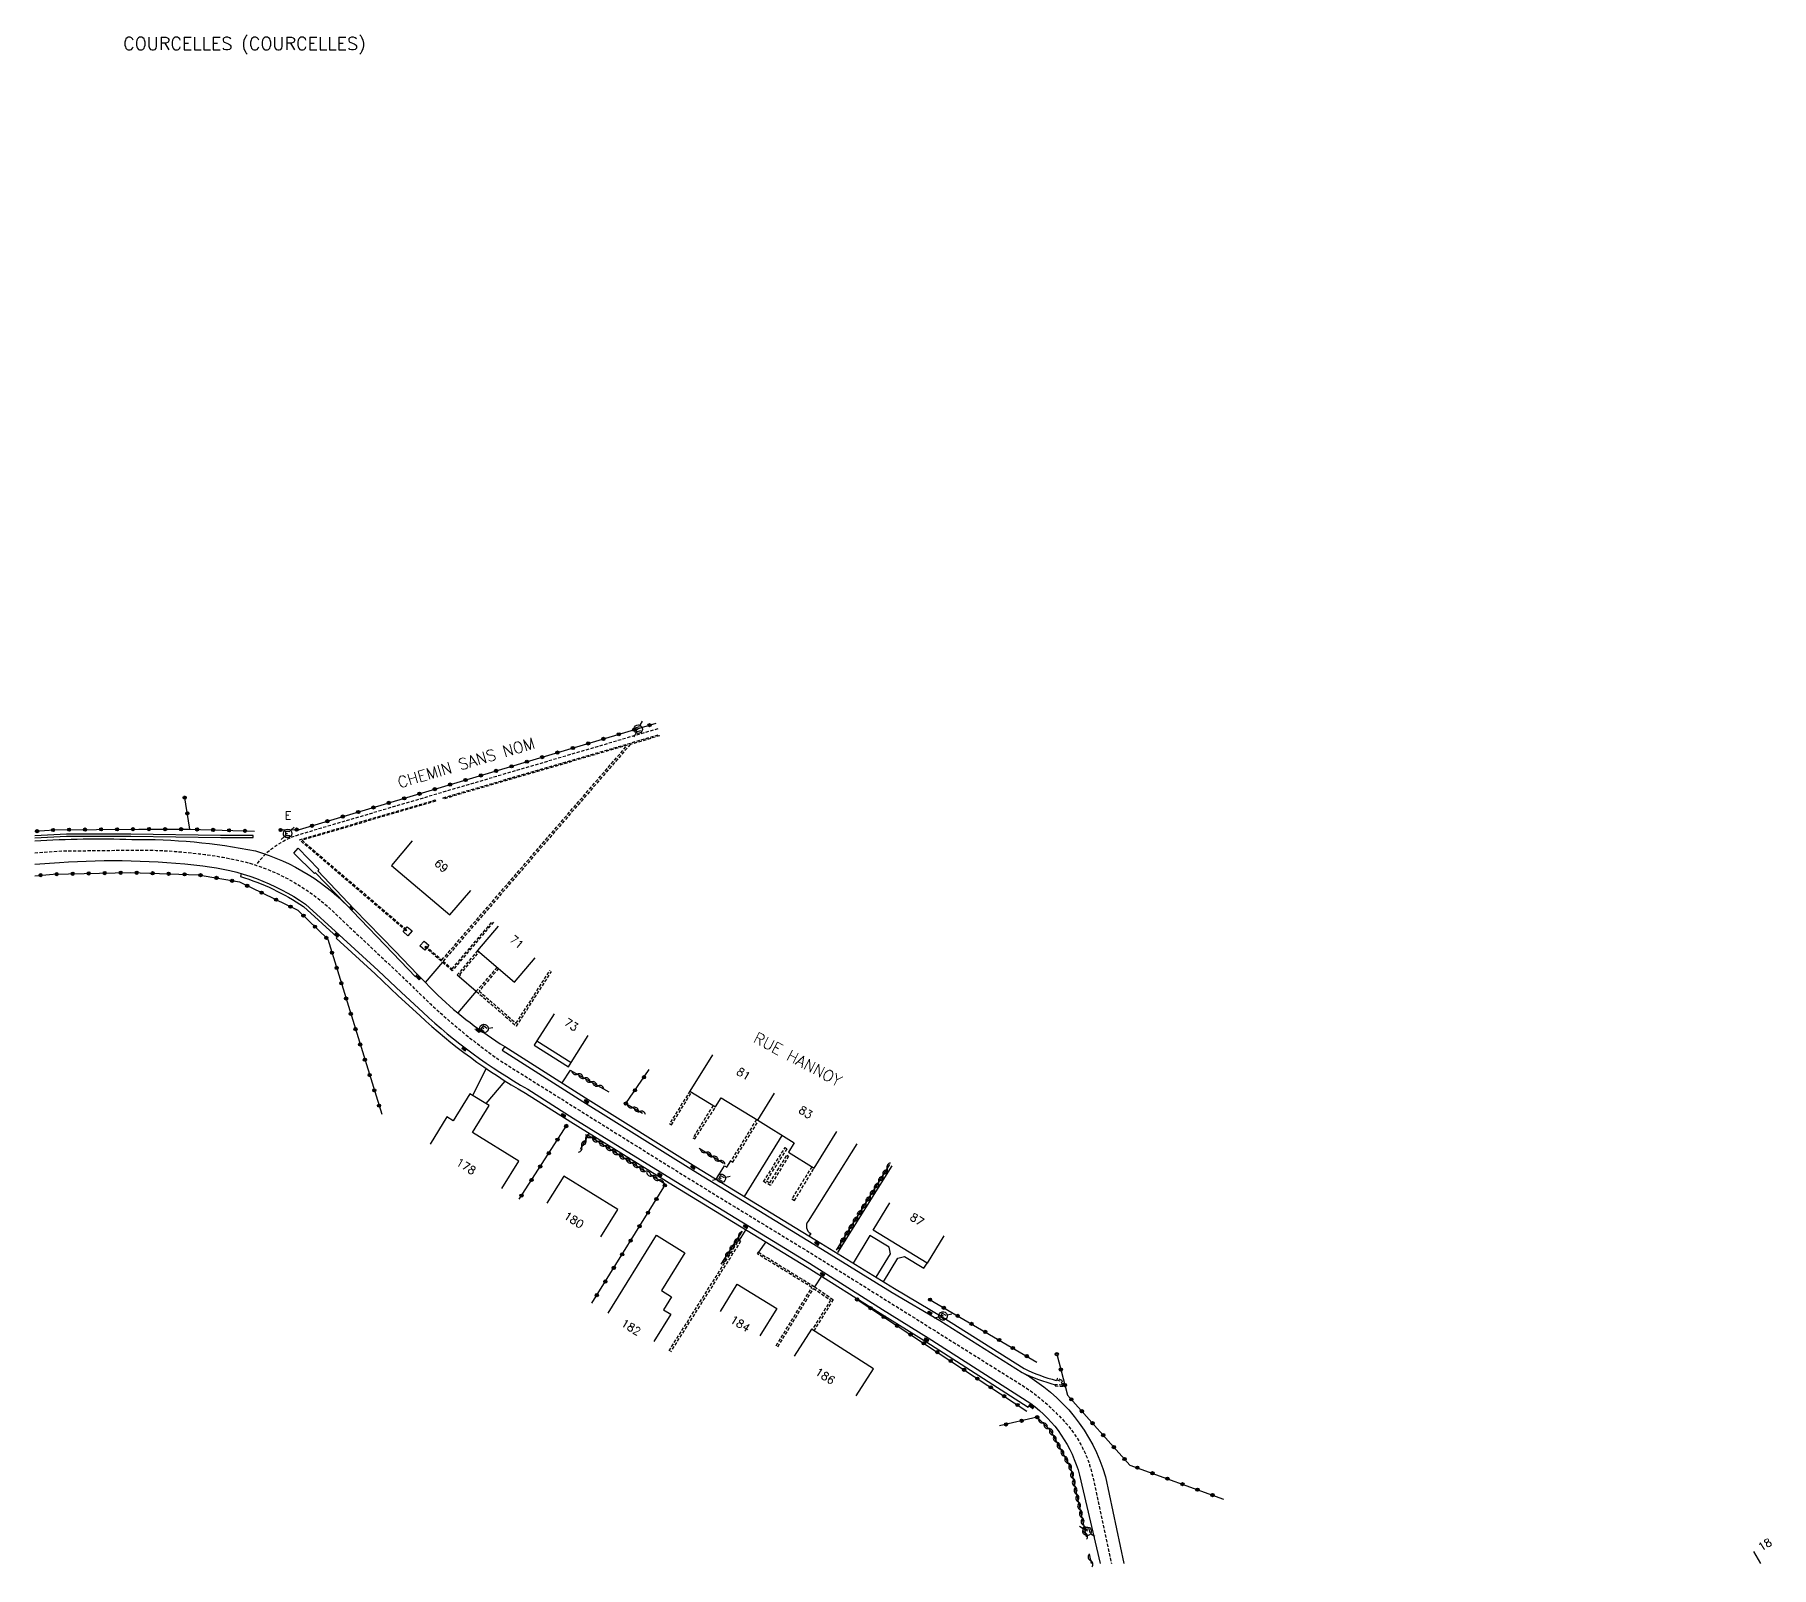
# Model space of a CAD drawing. Header units: millimetres. Extents: x 150000 to 151000, y 127999 to 129000.
# Drawn here: x 150000 to 150271.3, y 127999.4 to 128238.8 of the extents above; entities that cross this region are included whole.
import ezdxf
from ezdxf.enums import TextEntityAlignment as Align

# ---------------------------------------------------------------- set-up
doc = ezdxf.new("R2010")
doc.units = ezdxf.units.MM
doc.linetypes.add('DASHED', pattern=[0.75, 0.5, -0.25])
doc.layers.get('0').update_dxf_attribs({"linetype": 'CONTINUOUS'})
for name, color, linetype in [('W0001', 6, 'DASHED'), ('W0008', 7, 'CONTINUOUS'), ('W0100', 7, 'CONTINUOUS'), ('W0112', 1, 'DASHED'), ('W0310', 3, 'CONTINUOUS'), ('W0322', 7, 'CONTINUOUS'), ('W0334', 7, 'CONTINUOUS'), ('W0400', 7, 'CONTINUOUS'), ('W0471', 7, 'CONTINUOUS'), ('W0980', 7, 'CONTINUOUS'), ('W0984', 7, 'CONTINUOUS'), ('W0989', 7, 'CONTINUOUS'), ('W0991', 7, 'CONTINUOUS'), ('W1102', 7, 'CONTINUOUS')]:
    doc.layers.add(name, color=color, linetype=linetype)
doc.styles.get("Standard").update_dxf_attribs({"font": 'romans.shx', "width": 0.85})

# ---------------------------------------------------------------- blocks, each defined once
blk = doc.blocks.new('t322o')
at = {"color": 0, "linetype": 'Continuous'}
for radius in [0.25, 0.15]:
    blk.add_circle((0, 0), radius, dxfattribs=at)
blk = doc.blocks.new('t310o')
at = {"color": 0, "linetype": 'Continuous'}
for centre, start, end in [((-0.5, 0.38), 216.8699, 323.1304), ((0.5, -0.37), 36.8699, 143.1303)]:
    blk.add_arc(centre, 0.625, start, end, dxfattribs=at)
blk = doc.blocks.new('T471')
for p, q in [((-0.333334, 0.333334), (-0.333334, -0.333334)), ((-0.333334, 0.333334), (0.333334, 0.333334)), ((-0.333334, 0), (0, 0)), ((0.500001, 0.500001), (1.000002, 1.000002)), ((-0.500001, -0.500001), (-1.000002, -1.000002)), ((-0.333334, -0.333334), (0.333334, -0.333334))]:
    blk.add_line(p, q)
blk.add_ellipse((0, 0), major_axis=(0.471405, 0.471405), ratio=1, start_param=5.4977871438, end_param=11.780972451)
blk = doc.blocks.new('T400')
for p, q in [((-0.15, 0.3), (0.15, 0.3)), ((-0.15, -0.25), (-0.15, 0.3)), ((-0.15, 0.15), (0.15, 0.15)), ((-0.15, 0), (0.15, 0)), ((0.15, 0.3), (0.15, -0.25)), ((-0.15, -0.15), (0.15, -0.15)), ((-0.15, -0.25), (-0.15, -0.3)), ((-0.15, -0.3), (0.15, -0.3)), ((0.15, -0.3), (0.15, -0.25))]:
    blk.add_line(p, q)
blk = doc.blocks.new('t112o')
at = {"color": 0, "linetype": 'Continuous'}
for p, q in [((-0.5, 0.5), (0.5, 0.5)), ((-0.5, -0.5), (-0.5, 0.5)), ((0.5, 0.5), (0.5, -0.5)), ((0.5, -0.5), (-0.5, -0.5))]:
    blk.add_line(p, q, dxfattribs=at)

msp = doc.modelspace()

# ---------------------------------------------------------------- linework, layer by layer
at = {"layer": 'W0001', "flags": 128}
for points in [[(150097.34, 128130.36), (150063.55, 128120.39), (150041.35, 128113.83, 0.163776), (150034.54, 128109.06, 3.317567)], [(150000, 128111), (150003.78, 128111.27), (150015.15, 128111.42, -0.048756), (150030.36, 128110.13, -0.139214), (150045.95, 128102.43), (150058.54, 128090.57, 0.043175), (150072.46, 128078.69), (150084.87, 128070.91), (150102.15, 128060.12), (150121.64, 128048.21), (150133.17, 128041.01), (150154.92, 128027.39, -0.059655), (150161.04, 128021.93, -0.128569), (150165.24, 128013.65), (150168.18, 128000)]]:
    msp.add_lwpolyline(points, format="xyb", dxfattribs=at)
at = {"layer": 'W0008'}
for points in [[(150000, 128112.84, -0.027011), (150015.19, 128113.08, -0.052463), (150034.48, 128111.29, -0.138041), (150049.62, 128101.86), (150055.96, 128095.3), (150059.47, 128091.63), (150059.81, 128091.97), (150062.98, 128088.73, 0.049839), (150073.42, 128080.74), (150073.03, 128080.16), (150085.64, 128072.14), (150102.92, 128061.35), (150122.4, 128049.45), (150133.92, 128042.33), (150141.37, 128037.92), (150154.26, 128029.8, -0.197973), (150167.26, 128013.52), (150170.15, 128000)], [(150000, 128109.23), (150003.86, 128109.49, -0.046988), (150026.24, 128108.96, -0.122699), (150042.28, 128102.99), (150047.58, 128098.19), (150053.63, 128092.59), (150057.27, 128089.16), (150060.6, 128086.08, 0.057047), (150077.01, 128074.06), (150084.11, 128069.56), (150100.14, 128059.64), (150121, 128046.88), (150132.42, 128039.68), (150139.56, 128035.22), (150155.58, 128024.98, -0.171873), (150163.21, 128013.77), (150166.42, 128000)]]:
    msp.add_lwpolyline(points, format="xyb", dxfattribs=at)
at = {"layer": 'W0100'}
for points in [[(150058.96, 128112.84), (150055.73, 128109.03), (150064.86, 128101.29), (150068.1, 128105.1)], [(150072.4, 128099.52), (150069.16, 128095.71), (150074.96, 128090.79), (150078.19, 128094.6)], [(150081.14, 128085.85), (150078.44, 128081.64), (150083.77, 128078.23), (150086.47, 128082.44)], [(150105.88, 128079.46), (150102.35, 128073.77), (150106.35, 128071.3), (150107.24, 128072.74), (150112.95, 128069.21), (150118.65, 128065.69), (150117.74, 128064.22), (150121.75, 128061.72), (150125.3, 128067.45)], [(150072.98, 128058.55), (150075.61, 128062.8), (150068.36, 128067.28), (150070.98, 128071.52), (150067.99, 128073.36), (150065.37, 128069.12), (150064.38, 128069.73), (150061.76, 128065.48)], [(150088.41, 128051.01), (150091.07, 128055.25), (150082.67, 128060.5), (150080.02, 128056.26)], [(150142.02, 128051.14), (150139.41, 128046.88), (150130.97, 128052.06), (150133.59, 128056.32)], [(150089.57, 128039.08), (150097.1, 128051.28), (150101.57, 128048.52), (150097.91, 128042.6), (150099.46, 128041.64), (150098.22, 128039.62), (150099.34, 128038.93), (150096.72, 128034.67)], [(150107.13, 128039.33), (150109.75, 128043.59), (150115.9, 128039.82), (150113.28, 128035.56)], [(150128.33, 128026.15), (150131.03, 128030.36), (150121.34, 128036.58), (150118.64, 128032.37)]]:
    msp.add_lwpolyline(points, dxfattribs=at)
at = {"layer": 'W0112'}
for points in [[(150071.65, 128100.15), (150065.22, 128092.58), (150060.96, 128096.26), (150061.09, 128096.41), (150063.6, 128094.25), (150092.56, 128127.79), (150063.84, 128119.4), (150063.79, 128119.6), (150097.61, 128129.47)], [(150097.66, 128129.28), (150093.02, 128127.92), (150063.8, 128094.08), (150065.2, 128092.86), (150071.51, 128100.27)], [(150069.16, 128095.71), (150066.01, 128091.94), (150066.29, 128091.68), (150066.49, 128091.9), (150066.42, 128091.97), (150069.39, 128095.51)], [(150072.22, 128093.11), (150068.98, 128089.37), (150075.25, 128083.91), (150080.73, 128092.45)], [(150072.45, 128092.92), (150069.4, 128089.4), (150075.19, 128084.36), (150080.48, 128092.61)], [(150102.35, 128073.77), (150099.18, 128068.7), (150099.46, 128068.5), (150102.62, 128073.61)], [(150105.96, 128071.54), (150102.82, 128066.46), (150103.11, 128066.29), (150106.35, 128071.3)], [(150112.75, 128069.33), (150108.76, 128062.89), (150109.06, 128062.67), (150113.06, 128069.14)], [(150121.39, 128061.95), (150118.26, 128056.94), (150118.66, 128056.67), (150121.75, 128061.72)], [(150099.09, 128033.21), (150110.02, 128050.48), (150110.27, 128050.33), (150099.33, 128033.06)], [(150115.82, 128034), (150121.4, 128043.1), (150112.9, 128048.34), (150113.05, 128048.6), (150121.81, 128043.2), (150124.72, 128041.2), (150121.71, 128036.34)], [(150116.08, 128033.84), (150121.66, 128042.95), (150124.32, 128041.11), (150121.45, 128036.51)]]:
    msp.add_lwpolyline(points, dxfattribs=at)
for points in [[(150062.61, 128119.05), (150041.75, 128112.95), (150058.09, 128098.98), (150057.96, 128098.82), (150041.34, 128113.03), (150062.56, 128119.25)], [(150117.76, 128063.62), (150114.92, 128059), (150113.86, 128059.65), (150117.22, 128064.94), (150117.48, 128064.77), (150114.28, 128059.75), (150114.82, 128059.42), (150117.5, 128063.77)], [(150159.38, 128027.71), (150160.78, 128027.65), (150160.51, 128028.57), (150159.73, 128028.87), (150159.66, 128028.68), (150160.34, 128028.42), (150160.51, 128027.86), (150159.39, 128027.91)]]:
    msp.add_lwpolyline(points, close=True, dxfattribs=at)
at = {"layer": 'W0310'}
for points in [[(150083.66, 128077.02), (150089.66, 128073.68)], [(150092.35, 128071.82), (150094.93, 128070.34)], [(150095.37, 128061.23), (150086.47, 128066.81), (150085.18, 128064.65)], [(150103.78, 128064.85), (150107.58, 128062.5)], [(150125.24, 128048.94), (150133.57, 128062.33)], [(150098.52, 128059.18), (150096.2, 128060.69)], [(150107.24, 128046.76), (150110.58, 128051.89)], [(150156.6, 128022.83), (150158.65, 128020.75), (150161.79, 128014.96), (150164.23, 128004.13)], [(150164.69, 128001.48), (150165.04, 128000)]]:
    msp.add_lwpolyline(points, dxfattribs=at)
at = {"layer": 'W0322'}
for points in [[(150038.41, 128114.56), (150041.37, 128114.64), (150097.08, 128131.25)], [(150024.25, 128114.68), (150023.39, 128119.87)], [(150000, 128114.35), (150003.05, 128114.58), (150016.24, 128114.7), (150024.25, 128114.68), (150034.35, 128114.38)], [(150000, 128107.42), (150002.87, 128107.65), (150014.94, 128107.91), (150025.53, 128107.57), (150031.97, 128106.44), (150041.08, 128102.05), (150045.79, 128097.49), (150054.2, 128070.15)], [(150092.35, 128071.82), (150095.98, 128077.12)], [(150075.68, 128056.88), (150083.23, 128068.63)], [(150087.04, 128040.64), (150098.52, 128059.18)], [(150128.46, 128041.23), (150154.98, 128023.78)], [(150139.85, 128041.19), (150156.56, 128031.44)], [(150159.65, 128032.68), (150161.34, 128026.27), (150171.07, 128015.36), (150185.69, 128010.04)], [(150156.6, 128022.83), (150150.7, 128021.46)]]:
    msp.add_lwpolyline(points, dxfattribs=at)
at = {"layer": 'W0334'}
for points in [[(150034.12, 128113.72), (150029.04, 128113.71), (150014.99, 128113.92), (150004.96, 128113.91), (150000, 128113.66)], [(150000, 128113.35), (150004.98, 128113.59), (150015, 128113.61), (150029.05, 128113.39), (150034.13, 128113.4), (150034.12, 128113.72)], [(150048.47, 128103.06), (150043.85, 128107.88), (150043.71, 128107.75), (150040.48, 128110.96), (150041.16, 128111.7), (150044.39, 128108.41), (150044.2, 128108.2), (150049.91, 128102.2), (150056.32, 128095.64), (150059.81, 128091.97)], [(150063.71, 128093.89), (150061.01, 128090.75)], [(150066.29, 128091.68), (150068.98, 128089.37), (150066.1, 128085.99)], [(150078.44, 128081.64), (150078, 128080.92), (150083.37, 128077.56), (150083.77, 128078.23)], [(150068.43, 128073.09), (150070.53, 128077.29)], [(150083.66, 128077.02), (150082.36, 128075.05)], [(150070.5, 128071.82), (150073.51, 128075.34)], [(150110.89, 128057.29), (150116.77, 128066.84)], [(150106.47, 128060), (150107.75, 128062.12), (150108.09, 128061.89), (150108.76, 128062.89)], [(150125.47, 128048.54), (150133.93, 128062.11)], [(150111.06, 128052.15), (150110.02, 128050.48)], [(150114.2, 128050.22), (150113.05, 128048.6)], [(150131.44, 128044.68), (150133.7, 128048.34), (150133.48, 128049.4), (150130.47, 128051.19), (150127.86, 128046.89)], [(150132.57, 128043.98), (150134.83, 128047.66), (150135.86, 128047.93), (150138.89, 128046.12), (150139.41, 128046.88)], [(150122.88, 128044.87), (150121.8, 128043.21)]]:
    msp.add_lwpolyline(points, dxfattribs=at)
at = {"layer": 'W0334', "flags": 128}
msp.add_lwpolyline([(150032.26, 128107.75), (150032.12, 128107.27, -0.078533), (150041.97, 128102.6), (150047.24, 128097.82), (150047.11, 128097.68), (150053.16, 128092.08), (150056.79, 128088.65), (150060.13, 128085.57, 0.057001), (150076.65, 128073.47), (150083.74, 128068.97), (150099.78, 128059.04), (150120.64, 128046.29), (150132.05, 128039.09), (150139.19, 128034.63), (150155.19, 128024.41), (150155.58, 128024.98)], format="xyb", dxfattribs=at)
at = {"layer": 'W0334'}
for points in [[(150073.42, 128080.74), (150086.01, 128072.73), (150103.28, 128061.95), (150122.77, 128050.04), (150134.28, 128042.92), (150141.73, 128038.51), (150154.56, 128030.43, 0.0484), (150159.56, 128028.58), (150159.66, 128028.68)], [(150128.42, 128065.52), (150120.84, 128053.47, 0.497382), (150121.23, 128051.54), (150120.96, 128051.15)], [(150154.26, 128029.8, 0.0484), (150159.39, 128027.91, 0.0484)]]:
    msp.add_lwpolyline(points, format="xyb", dxfattribs=at)
at = {"layer": 'W1102'}
msp.add_line((150268.48, 128001.85), (150269.59, 128000), dxfattribs=at)
at = {"layer": 'W1102', "flags": 128}
msp.add_lwpolyline([(150112.95, 128069.21), (150115.58, 128073.46)], dxfattribs=at)

# ---------------------------------------------------------------- block references
at = {"layer": 'W0112', "rotation": 319.479858743154}
for p in [(150058.25, 128098.74), (150060.88, 128096.51)]:
    msp.add_blockref('t112o', p, dxfattribs=at)
at = {"layer": 'W0310'}
for p, rotation in [((150084.76, 128076.41), 330.919504989357), ((150085.85, 128075.8), 330.919504989357), ((150086.94, 128075.19), 330.919504989357), ((150088.03, 128074.59), 330.919504989357), ((150093.43, 128071.2), 330.341773448827), ((150094.52, 128070.58), 330.341773448827), ((150085.44, 128065.1), 239.0518494433331), ((150086.09, 128066.17), 239.0518494433331), ((150086.9, 128066.54), 147.896968999306), ((150087.96, 128065.88), 147.896968999306), ((150089.02, 128065.21), 147.896968999306), ((150090.07, 128064.55), 147.896968999306), ((150104.84, 128064.19), 328.228527409517), ((150091.13, 128063.89), 147.896968999306), ((150092.19, 128063.22), 147.896968999306), ((150093.25, 128062.56), 147.896968999306), ((150094.31, 128061.89), 147.896968999306), ((150105.91, 128063.54), 328.228527409517), ((150106.97, 128062.88), 328.228527409517), ((150133.16, 128061.68), 58.1194037550111), ((150095.37, 128061.23), 147.896968999306), ((150096.42, 128060.54), 146.854065014103), ((150097.47, 128059.86), 146.854065014103), ((150131.18, 128058.49), 58.1194037550111), ((150131.84, 128059.55), 58.1194037550111), ((150132.5, 128060.61), 58.1194037550111), ((150129.86, 128056.37), 58.1194037550111), ((150130.52, 128057.43), 58.1194037550111), ((150127.88, 128053.18), 58.1194037550111), ((150128.54, 128054.25), 58.1194037550111), ((150129.2, 128055.31), 58.1194037550111), ((150109.97, 128050.95), 56.8715259171715), ((150126.56, 128051.06), 58.1194037550111), ((150127.22, 128052.12), 58.1194037550111), ((150107.92, 128047.81), 56.8715259171715), ((150108.6, 128048.86), 56.8715259171715), ((150109.29, 128049.9), 56.8715259171715), ((150125.9, 128050), 58.1194037550111), ((150157.47, 128021.94), 314.638626418684), ((150158.35, 128021.05), 314.638626418684), ((150159.04, 128020.03), 298.415446893239), ((150159.64, 128018.93), 298.415446893239), ((150160.23, 128017.83), 298.415446893239), ((150160.83, 128016.73), 298.415446893239), ((150161.42, 128015.63), 298.415446893239), ((150161.89, 128014.48), 282.698314728176), ((150162.17, 128013.26), 282.698314728176), ((150162.44, 128012.04), 282.698314728176), ((150162.72, 128010.82), 282.698314728176), ((150162.99, 128009.61), 282.698314728176), ((150163.27, 128008.39), 282.698314728176), ((150163.54, 128007.17), 282.698314728176), ((150163.82, 128005.95), 282.698314728176), ((150164.09, 128004.73), 282.698314728176), ((150164.93, 128000.42), 283.212732079297)]:
    msp.add_blockref('t310o', p, dxfattribs=dict(at, rotation=rotation))
at = {"layer": 'W0322'}
for p, rotation in [((150093.64, 128130.22), 16.6050571837539), ((150096.03, 128130.93), 16.6050571837539), ((150084.05, 128127.36), 16.6050571837539), ((150086.45, 128128.08), 16.6050571837539), ((150088.84, 128128.79), 16.6050571837539), ((150091.24, 128129.51), 16.6050571837539), ((150074.47, 128124.5), 16.6050571837539), ((150076.87, 128125.22), 16.6050571837539), ((150079.26, 128125.93), 16.6050571837539), ((150081.66, 128126.65), 16.6050571837539), ((150064.89, 128121.65), 16.6050571837539), ((150067.28, 128122.36), 16.6050571837539), ((150069.68, 128123.08), 16.6050571837539), ((150072.07, 128123.79), 16.6050571837539), ((150023.43, 128119.61), 99.47072612764393), ((150055.3, 128118.79), 16.6050571837539), ((150057.7, 128119.5), 16.6050571837539), ((150060.09, 128120.22), 16.6050571837539), ((150062.49, 128120.93), 16.6050571837539), ((150023.84, 128117.14), 99.47072612764393), ((150048.12, 128116.65), 16.6050571837539), ((150050.51, 128117.36), 16.6050571837539), ((150052.91, 128118.07), 16.6050571837539), ((150000.37, 128114.37), 4.30806563131875), ((150002.86, 128114.56), 4.30806563131875), ((150005.36, 128114.6), 0.5474782725746367), ((150007.86, 128114.62), 0.5474782725746367), ((150010.36, 128114.65), 0.5474782725746367), ((150012.86, 128114.67), 0.5474782725746367), ((150015.36, 128114.69), 0.5474782725746367), ((150017.86, 128114.7), 359.8234000608911), ((150020.36, 128114.69), 359.8234000608911), ((150022.86, 128114.68), 359.8234000608911), ((150025.36, 128114.64), 358.330495209866), ((150027.86, 128114.57), 358.330495209866), ((150030.35, 128114.5), 358.330495209866), ((150032.85, 128114.43), 358.330495209866), ((150038.41, 128114.56), 1.43857091680546), ((150040.91, 128114.62), 1.43857091680546), ((150043.32, 128115.22), 16.6050571837539), ((150045.72, 128115.93), 16.6050571837539), ((150000.93, 128107.5), 4.61064931869526), ((150003.43, 128107.66), 1.22510213658943), ((150005.93, 128107.72), 1.22510213658943), ((150008.43, 128107.77), 1.22510213658943), ((150010.93, 128107.82), 1.22510213658943), ((150013.43, 128107.88), 1.22510213658943), ((150015.93, 128107.88), 358.164776494076), ((150018.42, 128107.8), 358.164776494076), ((150020.92, 128107.72), 358.164776494076), ((150023.42, 128107.64), 358.164776494076), ((150025.91, 128107.5), 350.004408277339), ((150028.38, 128107.07), 350.004408277339), ((150030.84, 128106.63), 350.004408277339), ((150033.19, 128105.85), 334.2803143445209), ((150035.44, 128104.76), 334.2803143445209), ((150037.69, 128103.68), 334.2803143445209), ((150039.94, 128102.59), 334.2803143445209), ((150041.97, 128101.18), 315.930662457856), ((150043.77, 128099.45), 315.930662457856), ((150045.56, 128097.71), 315.930662457856), ((150046.43, 128095.4), 287.090486983338), ((150047.17, 128093.01), 287.090486983338), ((150047.9, 128090.62), 287.090486983338), ((150048.64, 128088.23), 287.090486983338), ((150049.37, 128085.84), 287.090486983338), ((150050.11, 128083.45), 287.090486983338), ((150050.84, 128081.06), 287.090486983338), ((150051.58, 128078.67), 287.090486983338), ((150052.31, 128076.28), 287.090486983338), ((150095.17, 128075.94), 55.60722506968399), ((150053.04, 128073.89), 287.090486983338), ((150093.76, 128073.88), 55.60722506968399), ((150053.78, 128071.5), 287.090486983338), ((150092.35, 128071.82), 55.60722506968399), ((150083.02, 128068.3), 57.2935002822176), ((150081.66, 128066.19), 57.2935002822176), ((150078.96, 128061.99), 57.2935002822176), ((150080.31, 128064.09), 57.2935002822176), ((150077.61, 128059.88), 57.2935002822176), ((150076.04, 128057.44), 57.2935002822176), ((150097.11, 128056.91), 58.2309537063752), ((150098.43, 128059.04), 58.2309537063752), ((150095.8, 128054.79), 58.2309537063752), ((150094.48, 128052.66), 58.2309537063752), ((150091.76, 128048.27), 58.2309537063752), ((150093.08, 128050.4), 58.2309537063752), ((150090.45, 128046.15), 58.2309537063752), ((150089.13, 128044.02), 58.2309537063752), ((150087.81, 128041.9), 58.2309537063752), ((150128.46, 128041.23), 326.6533579071299), ((150139.85, 128041.19), 329.735976706743), ((150130.55, 128039.86), 326.6533579071299), ((150132.64, 128038.48), 326.6533579071299), ((150142.01, 128039.93), 329.735976706743), ((150144.17, 128038.67), 329.735976706743), ((150146.33, 128037.41), 329.735976706743), ((150134.72, 128037.11), 326.6533579071299), ((150136.81, 128035.74), 326.6533579071299), ((150148.49, 128036.15), 329.735976706743), ((150150.64, 128034.89), 329.735976706743), ((150138.9, 128034.36), 326.6533579071299), ((150140.99, 128032.99), 326.6533579071299), ((150152.8, 128033.63), 329.735976706743), ((150154.96, 128032.37), 329.735976706743), ((150159.65, 128032.68), 284.753857672682), ((150143.08, 128031.61), 326.6533579071299), ((150145.17, 128030.24), 326.6533579071299), ((150160.28, 128030.27), 284.753857672682), ((150147.25, 128028.86), 326.6533579071299), ((150149.34, 128027.49), 326.6533579071299), ((150160.92, 128027.85), 284.753857672682), ((150151.43, 128026.12), 326.6533579071299), ((150153.52, 128024.74), 326.6533579071299), ((150161.92, 128025.62), 311.745894959643), ((150151.73, 128021.7), 193.148667634525), ((150154.16, 128022.27), 193.148667634525), ((150156.6, 128022.83), 193.148667634525), ((150163.58, 128023.76), 311.745894959643), ((150165.24, 128021.89), 311.745894959643), ((150166.91, 128020.03), 311.745894959643), ((150168.57, 128018.16), 311.745894959643), ((150170.24, 128016.3), 311.745894959643), ((150172.24, 128014.94), 339.9756826885491), ((150174.59, 128014.08), 339.9756826885491), ((150176.94, 128013.22), 339.9756826885491), ((150179.29, 128012.37), 339.9756826885491), ((150181.64, 128011.51), 339.9756826885491), ((150183.99, 128010.66), 339.9756826885491)]:
    msp.add_blockref('t322o', p, dxfattribs=dict(at, rotation=rotation))
at = {"layer": 'W0400'}
for p, rotation in [((150049.45, 128102.35), 43.59688101798096), ((150047.2, 128098.19), 47.81364638649198), ((150059.97, 128091.45), 43.78492349119898), ((150069.23, 128083.25), 51.23563527248094), ((150067.06, 128080.33), 51.23563527248094), ((150086.21, 128072.15), 57.54377552722803), ((150082.62, 128069.98), 57.54377552722803), ((150097.68, 128060.71), 58.01352514763301), ((150102.82, 128061.84), 58.01352514763301), ((150111.05, 128052.57), 58.54432177018505), ((150122.21, 128049.98), 58.57477540700001), ((150123.06, 128045.14), 58.57477540700001), ((150139.84, 128039.13), 59.38403412376404), ((150139.31, 128034.94), 59.38403412376404), ((150155.72, 128024.46), 57.42023544838503)]:
    msp.add_blockref('T400', p, dxfattribs=dict(at, rotation=rotation))
at = {"layer": 'W0471'}
for p, rotation in [((150094.25, 128130.3), 16.605057183754), ((150039.51, 128114.02), 358.330495209866), ((150070.17, 128083.54), 321.235635272481), ((150107.25, 128060.14), 328.228527409516), ((150141.89, 128038.65), 329.3840341237641), ((150164.39, 128005.01), 283.12022150511)]:
    msp.add_blockref('T471', p, dxfattribs=dict(at, rotation=rotation))

# ---------------------------------------------------------------- texts
at = {"layer": 'W0980'}
msp.add_text('COURCELLES (COURCELLES)', height=2, dxfattribs=at).set_placement((150032.76, 128237.26), align=Align.MIDDLE)
at = {"layer": 'W0984'}
msp.add_text('E', height=1.25, rotation=358.8773, dxfattribs=at).set_placement((150039.57, 128116.82), align=Align.MIDDLE)
at = {"layer": 'W0989'}
for s, rotation, p in [('CHEMIN SANS NOM', 16.4404, (150067.39, 128125.06)), ('RUE HANNOY', 332.0125, (150119.2, 128078.73))]:
    msp.add_text(s, height=1.75, rotation=rotation, dxfattribs=at).set_placement(p, align=Align.MIDDLE)
at = {"layer": 'W0991'}
for s, rotation, p in [('69', 319.713, (150063.53, 128108.97)), ('71', 319.6888, (150075.29, 128097.06)), ('73', 327.3275, (150083.81, 128084.15)), ('81', 328.2604, (150110.73, 128076.46)), ('83', 328.2604, (150120.44, 128070.46)), ('178', 328.298, (150067.37, 128062.01)), ('180', 327.9729, (150084.22, 128053.64)), ('87', 328.4653, (150137.81, 128053.73)), ('182', 328.3182, (150093.15, 128036.88)), ('184', 328.4653, (150110.21, 128037.44)), ('186', 327.2954, (150123.48, 128029.26)), ('18', 31.1303, (150270.27, 128002.93))]:
    msp.add_text(s, height=1.25, rotation=rotation, dxfattribs=at).set_placement(p, align=Align.MIDDLE)

doc.saveas('drawing.dxf')
